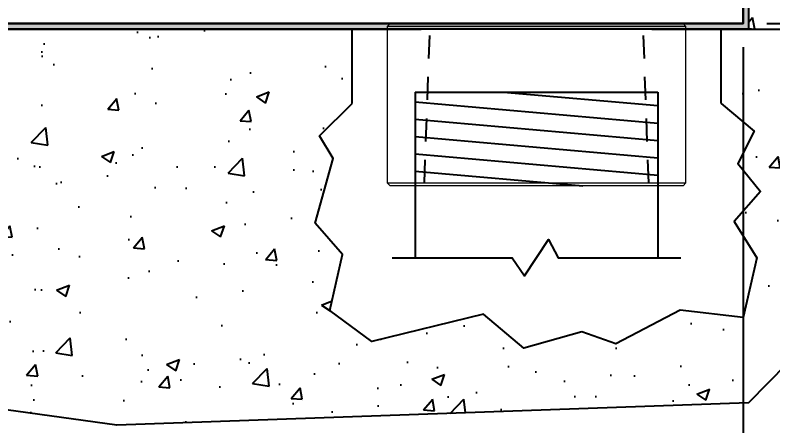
# Model space of a CAD drawing. Extents: x 0 to 79.8, y 0 to 38.2.
# Drawn here: x 23.073 to 27.181, y 26.335 to 28.56 of the extents above; entities that cross this region are included whole.
import ezdxf

# ---------------------------------------------------------------- set-up
doc = ezdxf.new("R2010")
doc.units = 0
doc.header["$MEASUREMENT"] = 0
doc.linetypes.add('HIDDEN', pattern=[0.375, 0.25, -0.125])
doc.layers.get('0').update_dxf_attribs({"linetype": 'CONTINUOUS'})
doc.layers.get('DEFPOINTS').update_dxf_attribs({"color": 1, "linetype": 'CONTINUOUS'})
for name, color, linetype in [('GLASS-VINYL', 7, 'CONTINUOUS'), ('SILL-PAN', 7, 'CONTINUOUS'), ('TITLE-BLOCK', 7, 'CONTINUOUS'), ('WALL_COND', 7, 'CONTINUOUS'), ('WATERPROOF_MATL', 5, 'CONTINUOUS')]:
    doc.layers.add(name, color=color, linetype=linetype)
doc.styles.add('ROMANS', font='romans')
doc.styles.get("Standard").update_dxf_attribs({"font": 'simplex.shx'})
doc.dimstyles.new('QUARTER', dxfattribs={"dimscale": 4, "dimtxt": 0.06, "dimasz": 0.05, "dimexe": 0.06, "dimexo": 0.032, "dimgap": 0.021, "dimtad": 0, "dimdec": 4, "dimzin": 4, "dimdsep": 46, "dimlunit": 5, "dimtxsty": 'ROMANS', "dimcen": 0.09, "dimadec": 0, "dimazin": 1, "dimtfac": 1, "dimtdec": 4, "dimtofl": 0, "dimtmove": 0, "dimatfit": 3, "dimfxl": 0, "dimtolj": 1, "dimtzin": 0, "dimarcsym": 0})
doc.dimstyles.new('QUARTER HORIZONTAL', dxfattribs={"dimscale": 4, "dimtxt": 0.06, "dimasz": 0.05, "dimexe": 0.06, "dimexo": 0.032, "dimgap": 0.021, "dimtad": 0, "dimtih": 1, "dimtoh": 1, "dimdec": 4, "dimzin": 4, "dimdsep": 46, "dimlunit": 5, "dimtxsty": 'Standard', "dimcen": 0.09, "dimadec": 0, "dimazin": 1, "dimtfac": 1, "dimtdec": 4, "dimtofl": 0, "dimtmove": 0, "dimatfit": 3, "dimfxl": 0, "dimtolj": 1, "dimtzin": 0, "dimarcsym": 0})

# ---------------------------------------------------------------- blocks, each defined once
blk = doc.blocks.new('*D209')
at = {"color": 0, "lineweight": -2}
for p, q in [((20.9649, 28.3865), (20.9649, 25.2582)), ((27.0199, 28.3865), (27.0199, 25.2582)), ((21.1649, 25.4982), (21.4284, 25.4982)), ((26.8199, 25.4982), (26.5564, 25.4982))]:
    blk.add_line(p, q, dxfattribs=at)
at = {"color": 0}
for points in [[(21.1649, 25.5315), (21.1649, 25.4648), (20.9649, 25.4982)], [(26.8199, 25.5315), (26.8199, 25.4648), (27.0199, 25.4982)]]:
    blk.add_solid(points, dxfattribs=at)
at = {"layer": 'DEFPOINTS', "color": 0}
for p in [(20.9649, 28.5145), (27.0199, 28.5145), (27.0199, 25.4982)]:
    blk.add_point(p, dxfattribs=at)
at = {"color": 0, "insert": (23.9924, 25.4982), "char_height": 0.24, "attachment_point": 5, "style": 'ROMANS'}
blk.add_mtext('\\A1;6{\\H1x;\\S1/16;}" SUB-SILL PAN DEPTH', dxfattribs=at)
blk = doc.blocks.new('*D213')
at = {"layer": 'DEFPOINTS', "color": 0}
for p in [(28.1726, 29.917), (28.7956, 29.917), (27.0199, 28.5145)]:
    blk.add_point(p, dxfattribs=at)
at = {"layer": 'TITLE-BLOCK', "color": 0, "lineweight": -2}
for p, q in [((28.3006, 29.917), (29.0356, 29.917)), ((28.7956, 29.717), (28.7956, 29.5798)), ((28.7956, 28.7145), (28.7956, 28.8518)), ((27.1479, 28.5145), (29.0356, 28.5145))]:
    blk.add_line(p, q, dxfattribs=at)
at = {"layer": 'TITLE-BLOCK', "color": 0}
for points in [[(28.7622, 29.717), (28.8289, 29.717), (28.7956, 29.917)], [(28.7622, 28.7145), (28.8289, 28.7145), (28.7956, 28.5145)]]:
    blk.add_solid(points, dxfattribs=at)
at = {"layer": 'TITLE-BLOCK', "color": 0, "insert": (28.7956, 29.2158), "char_height": 0.24, "attachment_point": 5}
blk.add_mtext('\\A1;1{\\H1x;\\S3/8;}"', dxfattribs=at)

msp = doc.modelspace()

# ---------------------------------------------------------------- hatches: boundary and pattern name
at = {"layer": 'TITLE-BLOCK'}
h = msp.add_hatch(dxfattribs=at)
h.set_pattern_fill('AR-CONC', color=256, scale=0.1, style=0)
h.set_pattern_definition([(50, (95.20925, 29.9236), (0.71726, -0.062752), [0.075, -0.825]), (355, (95.20925, 29.9236), (-0.138751, 0.752192), [0.06, -0.66]), (100.4514, (95.269, 29.9184), (0.5785094, 0.6894395), [0.06374, -0.701142]), (46.1842, (95.20925, 30.1236), (1.067241, -0.165519), [0.1125, -1.2375]), (96.6356, (95.2982, 30.1098), (0.934663, 0.974118), [0.09561, -1.051713]), (351.1842, (95.2092, 30.1236), (0.934662, 0.974119), [0.09, -0.99]), (21, (95.30925, 30.0736), (0.596907, -0.402619), [0.075, -0.825]), (326, (95.30925, 30.0736), (0.243315, 0.72515), [0.06, -0.66]), (71.4514, (95.359, 30.0401), (0.8402226, 0.3225305), [0.06374, -0.701142]), (37.5, (95.20925, 29.92363), (0.01215986, 0.33289385), [0, -0.652, 0, -0.67, 0, -0.6625]), (7.5, (95.20925, 29.92363), (0.2630695, 0.3944117), [0, -0.382, 0, -0.637, 0, -0.2525]), (327.5, (94.98625, 29.92363), (0.5338224, -0.0225549), [0, -0.25, 0, -0.78, 0, -1.035]), (317.5, (94.88625, 29.92363), (0.5831862, 0.100105), [0, -0.325, 0, -0.518, 0, -0.735])])
h.paths.add_polyline_path([(20.9348821, 28.4845213), (20.9348821, 29.9170213), (19.8121385, 29.9170213), (19.7890538, 29.5485052), (19.9081258, 29.1776175), (19.9123496, 28.7281285), (20.2481851, 27.4483125), (20.922135, 26.7117447), (23.6246758, 26.3388048), (27.0492913, 26.4589675), (27.7830106, 27.2047187), (28.0463009, 28.0188556), (28.1705675, 28.9659561), (28.1554763, 29.8466201), (28.1726257, 29.9170213), (27.0498821, 29.9170213), (27.0498821, 28.4845213), (26.9316321, 28.4845213), (26.9316321, 28.0808134), (27.0802961, 27.9321494), (26.9908931, 27.7558654), (27.1144407, 27.6050064), (26.9718531, 27.4415771), (27.0951101, 27.2454614), (27.0205532, 26.9220102), (26.6796584, 26.9616995), (26.330105, 26.7797584), (26.1461836, 26.8444629), (25.8317657, 26.756322), (25.6122205, 26.9405209), (25.0066145, 26.792523), (24.780015, 26.9588132), (24.8480414, 27.2637335), (24.7004913, 27.4324614), (24.7970591, 27.7838075), (24.7230215, 27.9053507), (24.8691321, 28.0808134), (24.8691321, 28.4845213)])
h = msp.add_hatch(dxfattribs=at)
h.set_pattern_fill('ANSI31', color=256, scale=0.75, angle=130)
h.set_pattern_definition([(175, (66.25893, 27.04282), (-0.00817085, -0.09339325), [])])
h.paths.add_polyline_path([(26.5578821, 28.1427539), (25.2428821, 28.1427539), (25.2428821, 27.6345212), (26.5578821, 27.6345212)])
at = {"layer": 'WATERPROOF_MATL'}
msp.add_hatch(color=7, dxfattribs=at).paths.add_polyline_path([(20.9648821, 29.9170213), (20.9648821, 28.5145213), (27.0198821, 28.5145213), (27.0198821, 29.9170213), (27.0498821, 29.9170213), (27.0498821, 28.4845213), (20.9348821, 28.4845213), (20.9348821, 29.9170213)])

# ---------------------------------------------------------------- linework, layer by layer
at = {"color": 7, "linetype": 'Continuous', "lineweight": 15}
for p, q in [((25.1065821, 28.5145213), (25.0903821, 28.4983212)), ((25.1065821, 28.5145213), (26.6941822, 28.5145213)), ((26.7103821, 28.4983212), (26.6941822, 28.5145213)), ((25.0903821, 28.4983212), (25.0903821, 27.6507212)), ((26.7103821, 28.4983212), (25.0903821, 28.4983212)), ((26.7103821, 27.6507212), (26.7103821, 28.4983212)), ((25.0903821, 27.6507212), (25.1065821, 27.6345212)), ((25.0903821, 27.6507212), (26.7103821, 27.6507212)), ((26.6941822, 27.6345212), (26.7103821, 27.6507212)), ((26.6941822, 27.6345212), (25.1065821, 27.6345212))]:
    msp.add_line(p, q, dxfattribs=at)
at = {"linetype": 'HIDDEN', "ltscale": 0.5}
for p, q in [((25.292282, 27.6507212), (25.3223821, 28.4983212)), ((26.5084823, 27.6507212), (26.4783821, 28.4983212))]:
    msp.add_line(p, q, dxfattribs=at)
at = {"layer": 'GLASS-VINYL'}
msp.add_lwpolyline([(25.1178821, 27.2457441), (25.7673079, 27.2457441), (25.8351256, 27.1474805), (25.9656386, 27.3440078), (26.0182375, 27.2457441), (26.6828821, 27.2457441)], dxfattribs=at)
at = {"layer": 'SILL-PAN'}
for p, q in [((24.9003821, 28.0808134), (24.9003821, 28.4845213)), ((26.9003821, 28.0808134), (26.9003821, 28.4845213))]:
    msp.add_line(p, q, dxfattribs=at)
at = {"layer": 'SILL-PAN', "color": 7}
msp.add_lwpolyline([(20.9648821, 29.9170213), (21.0548821, 29.9170213), (21.0548821, 28.6045213), (26.9298821, 28.6045213), (26.9298821, 29.9170213), (27.0198821, 29.9170213), (27.0198821, 28.5145213), (20.9648821, 28.5145213)], close=True, dxfattribs=at)
at = {"layer": 'SILL-PAN'}
msp.add_lwpolyline([(26.9003821, 28.0808134), (27.0802961, 27.9321494), (26.9908931, 27.7558654), (27.1144407, 27.6050064), (26.9718531, 27.4415771), (27.0951101, 27.2454614), (27.0205532, 26.9220102), (26.6796584, 26.9616995), (26.330105, 26.7797584), (26.1461836, 26.8444629), (25.8317657, 26.756322), (25.6122205, 26.9405209), (25.0066145, 26.792523), (24.780015, 26.9588132), (24.8480414, 27.2637335), (24.7004913, 27.4324614), (24.7970591, 27.7838075), (24.7230215, 27.9053507), (24.9003821, 28.0808134)], dxfattribs=at)
at = {"layer": 'TITLE-BLOCK'}
for p, q in [((25.2428821, 28.1427539), (26.5578821, 28.1427539)), ((25.2428821, 28.1427539), (25.2428821, 27.2457441)), ((26.5578821, 28.1427539), (26.5578821, 27.2457441))]:
    msp.add_line(p, q, dxfattribs=at)
at = {"layer": 'WALL_COND', "color": 7}
msp.add_lwpolyline([(26.5253821, 28.4845213), (27.5198821, 28.4845213), (27.5198821, 29.9170213), (28.1726257, 29.9170213), (28.1554763, 29.8466201), (28.1705675, 28.9659561), (28.0463009, 28.0188556), (27.7830106, 27.2047187), (27.0492913, 26.4589675), (23.6246758, 26.3388048), (20.922135, 26.7117447), (20.2481851, 27.4483125), (19.9123496, 28.7281285), (19.9081258, 29.1776175), (19.7890538, 29.5485052), (19.8121385, 29.9170213), (20.4648821, 29.9170213), (20.4648821, 28.4845213), (25.2753821, 28.4845213)], dxfattribs=at)
at = {"layer": 'WATERPROOF_MATL', "color": 7}
msp.add_lwpolyline([(20.9648821, 29.9170213), (20.9648821, 28.5145213), (27.0198821, 28.5145213), (27.0198821, 29.9170213), (27.0498821, 29.9170213), (27.0498821, 28.4845213), (20.9348821, 28.4845213), (20.9348821, 29.9170213)], close=True, dxfattribs=at)

# ---------------------------------------------------------------- dimensions: what is measured, and where the dimension line sits
dim = msp.add_linear_dim(base=(27.0198821, 25.4981749), p1=(20.9648821, 28.5145213), p2=(27.0198821, 28.5145213), text='<> SUB-SILL PAN DEPTH', dimstyle='QUARTER', override={"dimpost": '"'})
dim.commit()
dim.dimension.update_dxf_attribs({"geometry": '*D209', "text_midpoint": (23.9923821, 25.4981749)})
at = {"layer": 'TITLE-BLOCK'}
dim = msp.add_linear_dim(base=(28.7955675, 29.9170213), p1=(27.0198821, 28.5145213), p2=(28.1726257, 29.9170213), angle=90, dimstyle='QUARTER HORIZONTAL', override={"dimpost": '"'}, dxfattribs=at)
dim.commit()
dim.dimension.update_dxf_attribs({"geometry": '*D213', "text_midpoint": (28.7955675, 29.2157713)})

doc.saveas('drawing.dxf')
